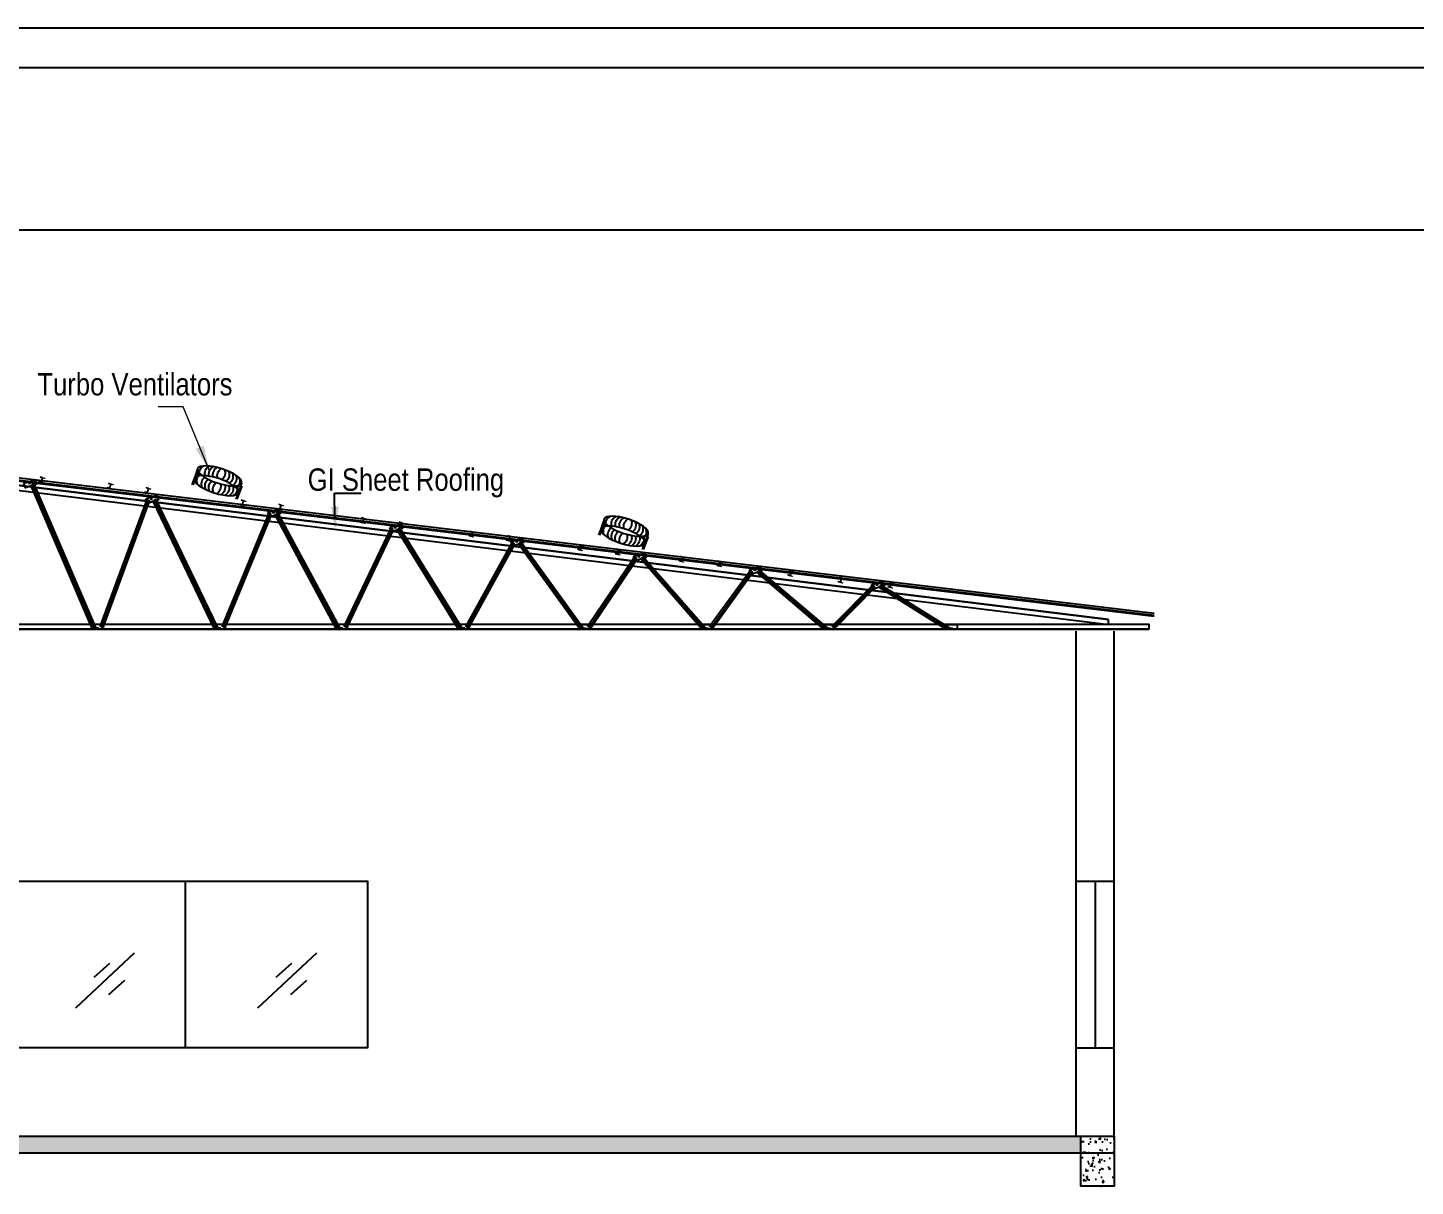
# Model space of a CAD drawing. Header units: metres. Extents: x 25391 to 25818, y 51852 to 52034.
# Drawn here: x 25451.31 to 25463.81, y 51961.38 to 51971.82 of the extents above; entities that cross this region are included whole.
import ezdxf

# ---------------------------------------------------------------- set-up
doc = ezdxf.new("R2010")
doc.units = ezdxf.units.M
doc.header["$MEASUREMENT"] = 0
for name, pattern in [('1', [0]), ('CENTER', [2, 1.25, -0.25, 0.25, -0.25]), ('DASHED', [0])]:
    doc.linetypes.add(name, pattern=pattern)
doc.layers.get('0').update_dxf_attribs({"true_color": 0xffffff})
doc.layers.add('__BN_BuildingPlan', color=52, linetype='Continuous', true_color=0xbdbd00)
doc.layers.add('TEXT', color=7, linetype='1', lineweight=13)
doc.styles.add('arial', font='ARIALN.TTF')
doc.styles.add('PreDCRFont', font='arial.ttf', dxfattribs={"height": 0.25})
doc.dimstyles.new('PDCR-PLOT-INT', dxfattribs={"dimtxt": 0.25, "dimasz": 0.23, "dimexe": 0.25, "dimexo": 0.25, "dimgap": 0.25, "dimtad": 0, "dimzin": 0, "dimdsep": 46, "dimtxsty": 'PreDCRFont', "dimblk": 'OBLIQUE', "dimcen": 0.5, "dimdle": 0.1, "dimadec": 0, "dimazin": 0, "dimtfac": 1, "dimtix": 1, "dimtofl": 0, "dimtmove": 1, "dimatfit": 1, "dimfxl": 1, "dimtolj": 1, "dimtzin": 0, "dimlwd": 15, "dimarcsym": 0})

# ---------------------------------------------------------------- blocks, each defined once
blk = doc.blocks.new('A$C4118134A')
for points in [[(0, 0), (30, 95), (-17, 110), (-17, 109, 0.414214), (-15, 104), (15, 91, -0.354119), (21, 80), (1, 19, -0.414214), (-10, 13), (-42, 19, 0.354119), (-47, 16), (-48, 15)], [(0, 0), (30, 95), (78, 80), (78, 79, -0.414214), (72, 76), (41, 83, 0.354119), (29, 77), (10, 16, 0.414214), (16, 4), (45, -9, -0.354119), (48, -14), (48, -15)]]:
    blk.add_lwpolyline(points, format="xyb", close=True)
blk = doc.blocks.new('GRTS')
at = {"color": 240, "true_color": 0xed1f24}
for p, q in [((1877.961, 850.881), (1877.961, 850.482)), ((1879.743, 850.881), (1879.743, 850.482))]:
    blk.add_line(p, q, dxfattribs=at)
for centre, start, end in [((1878.659, 850.92), 138.6583, 216.2619), ((1878.815, 850.943), 139.0076, 216.2619), ((1878.988, 850.957), 139.2842, 216.2619), ((1878.633, 850.957), 323.7381, 41.1911), ((1878.806, 850.943), 323.7381, 43.7984), ((1878.962, 850.924), 323.7381, 43.7984), ((1878.352, 850.822), 136.2016, 216.2619), ((1878.352, 850.541), 143.7381, 223.7984), ((1878.505, 850.883), 138.0529, 216.2619), ((1878.505, 850.48), 143.7381, 221.9471), ((1878.659, 850.443), 143.7381, 221.3417), ((1878.815, 850.42), 143.7381, 220.9924), ((1878.988, 850.406), 143.7381, 220.7158), ((1878.633, 850.406), 318.8089, 36.2619), ((1878.806, 850.42), 316.2016, 36.2619), ((1878.962, 850.439), 316.2016, 36.2619), ((1879.118, 850.897), 323.7381, 43.7984), ((1879.118, 850.466), 316.2016, 36.2619), ((1879.326, 850.834), 323.7381, 43.7984), ((1879.326, 850.529), 316.2016, 36.2619)]:
    blk.add_arc(centre, 0.321, start, end, dxfattribs=at)
for centre in [(1878.852, 850.881), (1878.852, 850.482)]:
    blk.add_ellipse(centre, major_axis=(0.891, 0), ratio=0.322668, dxfattribs=at)
blk = doc.blocks.new('_Oblique')
at = {"color": 0, "linetype": 'ByBlock', "lineweight": -2}
blk.add_line((-0.5, -0.5), (0.5, 0.5), dxfattribs=at)

msp = doc.modelspace()

# ---------------------------------------------------------------- hatches: boundary and pattern name
h = msp.add_hatch()
h.set_pattern_fill('AR-CONC', color=0, scale=0.053)
h.set_pattern_definition([(50, (24931.9261, 52021.58523), (0.3801479, -0.03325863), [0.03975, -0.43725]), (355, (24931.9261, 52021.58523), (-0.0735382, 0.39866183), [0.0318, -0.3498]), (100.451444, (24931.95778, 52021.58246), (0.3066097, 0.3654032), [0.0337823, -0.37160532]), (46.1842, (24931.9261, 52021.69123), (0.5656379, -0.0877252), [0.059625, -0.655875]), (96.63564, (24931.97324, 52021.6839), (0.49537083, 0.51628286), [0.0506735, -0.5574083]), (351.18416, (24931.9261, 52021.6912), (0.4953708, 0.51628286), [0.0477, -0.5247]), (21, (24931.9791, 52021.66473), (0.31636074, -0.21338801), [0.03975, -0.43725]), (326, (24931.9791, 52021.66473), (0.12895713, 0.38432952), [0.0318, -0.3498]), (71.451445, (24932.00546, 52021.64694), (0.44531786, 0.1709415), [0.0337823, -0.37160532]), (37.5, (24931.9261, 52021.58523), (0.006444723, 0.176433743), [0, -0.34556, 0, -0.3551, 0, -0.351125]), (7.5, (24931.9261, 52021.58523), (0.139426855, 0.20903821), [0, -0.20246, 0, -0.33761, 0, -0.133825]), (327.5, (24931.80791, 52021.58523), (0.28292589, -0.011954082), [0, -0.1325, 0, -0.4134, 0, -0.54855]), (317.5, (24931.7549, 52021.58523), (0.30908867, 0.05305564), [0, -0.17225, 0, -0.27454, 0, -0.38955])])
h.paths.add_polyline_path([(25460.80262, 51961.82821), (25439.49795, 51961.82821), (25439.49795, 51961.67821), (25460.80262, 51961.67821)])
h = msp.add_hatch()
h.set_pattern_fill('AR-CONC', color=0, scale=0.024)
h.set_pattern_definition([(50, (-31016.59864, 25476.48065), (0.17214244382, -0.0150605124), [0.018, -0.198]), (355, (-31016.59864, 25476.48065), (-0.03330032007, 0.1805261121), [0.0144, -0.1584]), (100.45144446, (-31016.5843, 25476.4794), (0.1388421232, 0.16546559783), [0.0152976461, -0.1682741069]), (46.1842, (-31016.59864, 25476.52865), (0.25613791936, -0.0397246274), [0.027, -0.297]), (96.6356355, (-31016.5773, 25476.52534), (0.224318867, 0.2337884642), [0.0229464821, -0.2524113024]), (351.184164, (-31016.59864, 25476.52865), (0.2243188668, 0.2337884641), [0.0216, -0.2376000002]), (21, (-31016.57464, 25476.51665), (0.1432576925, -0.09662853376), [0.018, -0.198]), (326, (-31016.57464, 25476.51665), (0.05839567966, 0.1740360108), [0.0144, -0.1584]), (71.45144474, (-31016.5627, 25476.5086), (0.2016533704, 0.07740747667), [0.0152976456, -0.1682741069]), (37.5, (-31016.598644, 25476.48065), (0.002918365276, 0.07989452492), [0, -0.15648, 0, -0.1608, 0, -0.159]), (7.5, (-31016.59864, 25476.48065), (0.06313668899, 0.09465881085), [0, -0.09168, 0, -0.15288, 0, -0.0606]), (327.5, (-31016.652164, 25476.48065), (0.12811738468, -0.005413169216), [0, -0.06, 0, -0.1872, 0, -0.2484]), (317.5, (-31016.67616, 25476.48065), (0.13996468064, 0.02402519576), [0, -0.078, 0, -0.12432, 0, -0.1764])])
h.paths.add_polyline_path([(25460.80262, 51961.82821), (25461.10262, 51961.82821), (25461.10262, 51961.37821), (25460.80262, 51961.37821)])

# ---------------------------------------------------------------- linework, layer by layer
at = {"color": 11, "true_color": 0xf27172}
msp.add_line((25392.76661, 51969.99681), (25534.85041, 51969.99681), dxfattribs=at)
at = {"color": 0, "lineweight": 40}
for p, q in [((25452.84195, 51967.81704), (25452.79705, 51967.69894)), ((25453.23723, 51967.68931), (25453.19234, 51967.57121)), ((25456.50517, 51967.36257), (25456.46027, 51967.24447)), ((25456.90046, 51967.23484), (25456.85556, 51967.11674))]:
    msp.add_line(p, q, dxfattribs=at)
at = {"color": 0}
for p, q in [((25454.08038, 51967.39942), (25454.0765, 51967.62277)), ((25454.0765, 51967.62277), (25454.31511, 51967.62277)), ((25460.76019, 51961.82821), (25460.76019, 51966.38026)), ((25461.10262, 51961.82821), (25461.10262, 51966.38026)), ((25461.10262, 51961.82821), (25461.10262, 51966.38026)), ((25439.05351, 51961.82821), (25461.10262, 51961.82821)), ((25439.05351, 51961.67821), (25461.10262, 51961.67821))]:
    msp.add_line(p, q, dxfattribs=at)
at = {"color": 7, "ltscale": 2}
for p, q in [((25452.73131, 51964.12629), (25452.73131, 51962.62629)), ((25460.76019, 51964.12629), (25461.10262, 51964.12629)), ((25460.9314, 51964.12629), (25460.9314, 51962.62629)), ((25452.2721, 51963.47852), (25451.74279, 51962.98263)), ((25453.91295, 51963.47852), (25453.38364, 51962.98263)), ((25452.049, 51963.38595), (25451.90691, 51963.25875)), ((25453.68985, 51963.38595), (25453.54776, 51963.25875)), ((25452.18222, 51963.23117), (25452.04013, 51963.10397)), ((25453.82307, 51963.23117), (25453.68098, 51963.10397)), ((25460.76019, 51962.62629), (25461.10262, 51962.62629))]:
    msp.add_line(p, q, dxfattribs=at)
at = {"color": 0}
for points in [[(25461.46187, 51966.54107), (25450.32901, 51967.86717)], [(25451.3149, 51967.71298), (25451.33661, 51967.71298)], [(25452.41434, 51967.57272), (25452.43605, 51967.57272)], [(25453.51379, 51967.44938), (25453.5355, 51967.44938)], [(25454.61323, 51967.31571), (25454.63494, 51967.31571)], [(25455.70735, 51967.18734), (25455.72906, 51967.18734)], [(25456.80881, 51967.0546), (25456.83052, 51967.0546)], [(25457.85309, 51966.93265), (25457.8748, 51966.93265)], [(25458.95454, 51966.79919), (25458.97625, 51966.79919)], [(25451.93128, 51966.40923), (25451.95299, 51966.40923)], [(25453.03073, 51966.40923), (25453.05244, 51966.40923)], [(25454.13017, 51966.40923), (25454.15188, 51966.40923)], [(25455.22962, 51966.40923), (25455.25133, 51966.40923)], [(25456.32374, 51966.40663), (25456.34545, 51966.40663)], [(25457.42519, 51966.40663), (25457.4469, 51966.40663)], [(25458.52464, 51966.40663), (25458.54635, 51966.40663)], [(25459.62609, 51966.40663), (25459.6478, 51966.40663)], [(25461.10262, 51961.82821), (25461.10262, 51961.37821), (25460.80262, 51961.37821), (25460.80262, 51961.82821)]]:
    msp.add_lwpolyline(points, dxfattribs=at)
at = {"color": 0, "lineweight": 40}
msp.add_lwpolyline([(25450.32901, 51967.84435), (25461.46187, 51966.51824)], dxfattribs=at)
at = {"color": 7, "ltscale": 2}
msp.add_lwpolyline([(25451.09046, 51964.12629), (25454.37215, 51964.12629), (25454.37215, 51962.62629), (25451.09046, 51962.62629)], close=True, dxfattribs=at)
at = {"color": 0}
msp.add_solid([(25454.04555, 51967.50392), (25454.11521, 51967.50392), (25454.08038, 51967.29492)], dxfattribs=at)
at = {"layer": '__BN_BuildingPlan'}
for p, q in [((25390.93849, 51971.81852), (25535.20898, 51971.81852)), ((25391.32186, 51971.46068), (25534.85041, 51971.46068))]:
    msp.add_line(p, q, dxfattribs=at)
at = {"layer": 'TEXT', "color": 142, "lineweight": -3, "ltscale": 0.1}
msp.add_lwpolyline([(25461.05036, 51966.4867), (25450.38379, 51967.79869), (25450.38379, 51967.75304), (25461.05036, 51966.44105)], close=True, dxfattribs=at)
msp.add_lwpolyline([(25461.05036, 51966.48409), (25450.38379, 51967.79609)], dxfattribs=at)
at = {"layer": 'TEXT', "color": 0, "lineweight": -3, "ltscale": 0.1}
for points in [[(25451.27671, 51967.7132), (25451.37582, 51967.7454), (25451.38923, 51967.70411), (25451.29013, 51967.6719)], [(25451.34265, 51967.69162), (25451.36611, 51967.70714), (25451.92315, 51966.41441), (25451.89588, 51966.39941)], [(25452.37616, 51967.57294), (25452.47526, 51967.60514), (25452.48868, 51967.56385), (25452.38957, 51967.53165)], [(25452.4083, 51967.55137), (25452.38484, 51967.56688), (25451.96497, 51966.42719), (25451.99223, 51966.4122)], [(25452.44209, 51967.55137), (25452.46556, 51967.56688), (25453.02259, 51966.41441), (25452.99532, 51966.39941)], [(25453.4756, 51967.4496), (25453.57471, 51967.4818), (25453.58812, 51967.44051), (25453.48902, 51967.40831)], [(25453.50775, 51967.42803), (25453.48428, 51967.44354), (25453.06441, 51966.42719), (25453.09168, 51966.4122)], [(25453.54154, 51967.42803), (25453.565, 51967.44354), (25454.12204, 51966.41441), (25454.09477, 51966.39941)], [(25454.57505, 51967.31593), (25454.67415, 51967.34813), (25454.68757, 51967.30684), (25454.58846, 51967.27464)], [(25454.60719, 51967.29436), (25454.58373, 51967.30987), (25454.16386, 51966.42719), (25454.19112, 51966.4122)], [(25454.64098, 51967.29436), (25454.66445, 51967.30987), (25455.22148, 51966.41441), (25455.19421, 51966.39941)], [(25455.66917, 51967.18756), (25455.76827, 51967.21976), (25455.78169, 51967.17847), (25455.68259, 51967.14626)], [(25455.70132, 51967.16598), (25455.67785, 51967.1815), (25455.25798, 51966.42459), (25455.28524, 51966.40959)], [(25455.7351, 51967.16598), (25455.75857, 51967.1815), (25456.3156, 51966.4118), (25456.28834, 51966.39681)], [(25456.77062, 51967.05482), (25456.86972, 51967.08702), (25456.88314, 51967.04573), (25456.78404, 51967.01353)], [(25456.80277, 51967.03325), (25456.7793, 51967.04876), (25456.35943, 51966.42459), (25456.3867, 51966.40959)], [(25456.83655, 51967.03325), (25456.86002, 51967.04876), (25457.41705, 51966.4118), (25457.38979, 51966.39681)], [(25457.8149, 51966.93287), (25457.91401, 51966.96507), (25457.92743, 51966.92378), (25457.82832, 51966.89157)], [(25457.84705, 51966.91129), (25457.82359, 51966.92681), (25457.45887, 51966.42459), (25457.48614, 51966.40959)], [(25457.88084, 51966.91129), (25457.9043, 51966.92681), (25458.5165, 51966.4118), (25458.48923, 51966.39681)], [(25458.9485, 51966.77783), (25458.92504, 51966.79335), (25458.56033, 51966.42459), (25458.58759, 51966.40959)], [(25458.91636, 51966.79941), (25459.01546, 51966.83161), (25459.02888, 51966.79032), (25458.92977, 51966.75812)], [(25458.98229, 51966.77783), (25459.00576, 51966.79335), (25459.61795, 51966.4118), (25459.59068, 51966.39681)]]:
    msp.add_lwpolyline(points, close=True, dxfattribs=at)
at = {"layer": 'TEXT', "color": 0, "linetype": 'CENTER', "lineweight": -3, "ltscale": 200}
for points in [[(25451.90951, 51966.40691), (25451.35438, 51967.69938)], [(25451.9786, 51966.41969), (25452.39657, 51967.55912)], [(25453.00896, 51966.40691), (25452.45382, 51967.55912)], [(25453.07804, 51966.41969), (25453.49602, 51967.43578)], [(25454.1084, 51966.40691), (25453.55327, 51967.43578)], [(25454.17749, 51966.41969), (25454.59546, 51967.30211)], [(25455.20785, 51966.40691), (25454.65271, 51967.30211)], [(25455.27161, 51966.41709), (25455.68958, 51967.17374)], [(25456.30197, 51966.40431), (25455.74684, 51967.17374)], [(25456.37306, 51966.41709), (25456.79103, 51967.041)], [(25457.40342, 51966.40431), (25456.84829, 51967.041)], [(25457.47251, 51966.41709), (25457.83532, 51966.91905)], [(25458.50287, 51966.40431), (25457.89257, 51966.91905)], [(25458.57396, 51966.41709), (25458.93677, 51966.78559)], [(25459.60432, 51966.40431), (25458.99402, 51966.78559)]]:
    msp.add_lwpolyline(points, dxfattribs=at)
at = {"layer": 'TEXT', "color": 0, "linetype": 'DASHED', "lineweight": -3, "ltscale": 100}
for points in [[(25451.92086, 51966.41315), (25451.36394, 51967.7057)], [(25453.0203, 51966.41315), (25452.46338, 51967.56544)], [(25454.11975, 51966.41315), (25453.56283, 51967.4421)], [(25455.21919, 51966.41315), (25454.66227, 51967.30843)], [(25456.31331, 51966.41054), (25455.7564, 51967.18006)], [(25457.41477, 51966.41054), (25456.85785, 51967.04732)], [(25458.51421, 51966.41054), (25457.90213, 51966.92537)], [(25459.61566, 51966.41054), (25459.00358, 51966.79191)]]:
    msp.add_lwpolyline(points, dxfattribs=at)
at = {"layer": 'TEXT', "color": 0, "lineweight": -3, "ltscale": 0.1}
for points in [[(25461.41845, 51966.39763), (25461.41845, 51966.44105), (25439.81263, 51966.44105), (25439.81263, 51966.39763), (25461.41845, 51966.39763)], [(25439.81263, 51966.40023), (25461.41845, 51966.40023)], [(25451.99424, 51966.39763), (25451.99424, 51966.44105), (25451.89004, 51966.44105), (25451.89004, 51966.39763)], [(25453.09368, 51966.39763), (25453.09368, 51966.44105), (25452.98948, 51966.44105), (25452.98948, 51966.39763)], [(25454.19313, 51966.39763), (25454.19313, 51966.44105), (25454.08893, 51966.44105), (25454.08893, 51966.39763)], [(25455.29257, 51966.39763), (25455.29257, 51966.44105), (25455.18837, 51966.44105), (25455.18837, 51966.39763)], [(25456.3867, 51966.39502), (25456.3867, 51966.43844), (25456.28249, 51966.43844), (25456.28249, 51966.39502)], [(25457.48815, 51966.39502), (25457.48815, 51966.43844), (25457.38394, 51966.43844), (25457.38394, 51966.39502)], [(25458.58759, 51966.39502), (25458.58759, 51966.43844), (25458.48339, 51966.43844), (25458.48339, 51966.39502)], [(25459.68904, 51966.39502), (25459.68904, 51966.43844), (25459.58484, 51966.43844), (25459.58484, 51966.39502)]]:
    msp.add_lwpolyline(points, dxfattribs=at)

# ---------------------------------------------------------------- block references
at = {"color": 0, "xscale": -0.2332729217050742, "yscale": 0.2332729217050742, "zscale": 0.2332729217050742, "rotation": 342.0928435084391}
for p in [(25809.06354, 51644.1463), (25812.72676, 51643.69183)]:
    msp.add_blockref('GRTS', p, dxfattribs=at)
at = {"layer": 'TEXT', "color": 0, "lineweight": -3, "ltscale": 0.1, "xscale": 0.0004341836610984669, "yscale": 0.0004341836610984669, "zscale": 0.0004341836610984669, "rotation": 359.7446716243069}
for p in [(25451.43165, 51967.72375), (25452.04769, 51967.66687), (25452.38658, 51967.62666), (25453.24242, 51967.51684), (25453.58131, 51967.47662), (25454.32745, 51967.35775), (25454.66634, 51967.31754), (25455.30598, 51967.23487), (25455.64487, 51967.19465), (25456.2874, 51967.11162), (25456.62629, 51967.07141), (25457.20128, 51967.00765), (25457.54016, 51966.96744), (25458.18016, 51966.88067), (25458.63327, 51966.82027), (25459.08203, 51966.77398)]:
    msp.add_blockref('A$C4118134A', p, dxfattribs=at)

# ---------------------------------------------------------------- texts
at = {"color": 0, "style": 'arial'}
for s, p in [('Turbo Ventilators', (25451.39903, 51968.50534)), ('GI Sheet Roofing ', (25453.83428, 51967.64567))]:
    msp.add_text(s, height=0.2014976, dxfattribs=at).set_placement(p)

# ---------------------------------------------------------------- leaders
at = {"color": 7, "ltscale": 2}
msp.add_leader([(25452.94951, 51967.8254), (25452.71144, 51968.40195), (25452.4865, 51968.40195)], dimstyle='PDCR-PLOT-INT', override={"dimgap": 0.25, "dimtad": 0}, dxfattribs=at)

doc.saveas('drawing.dxf')
